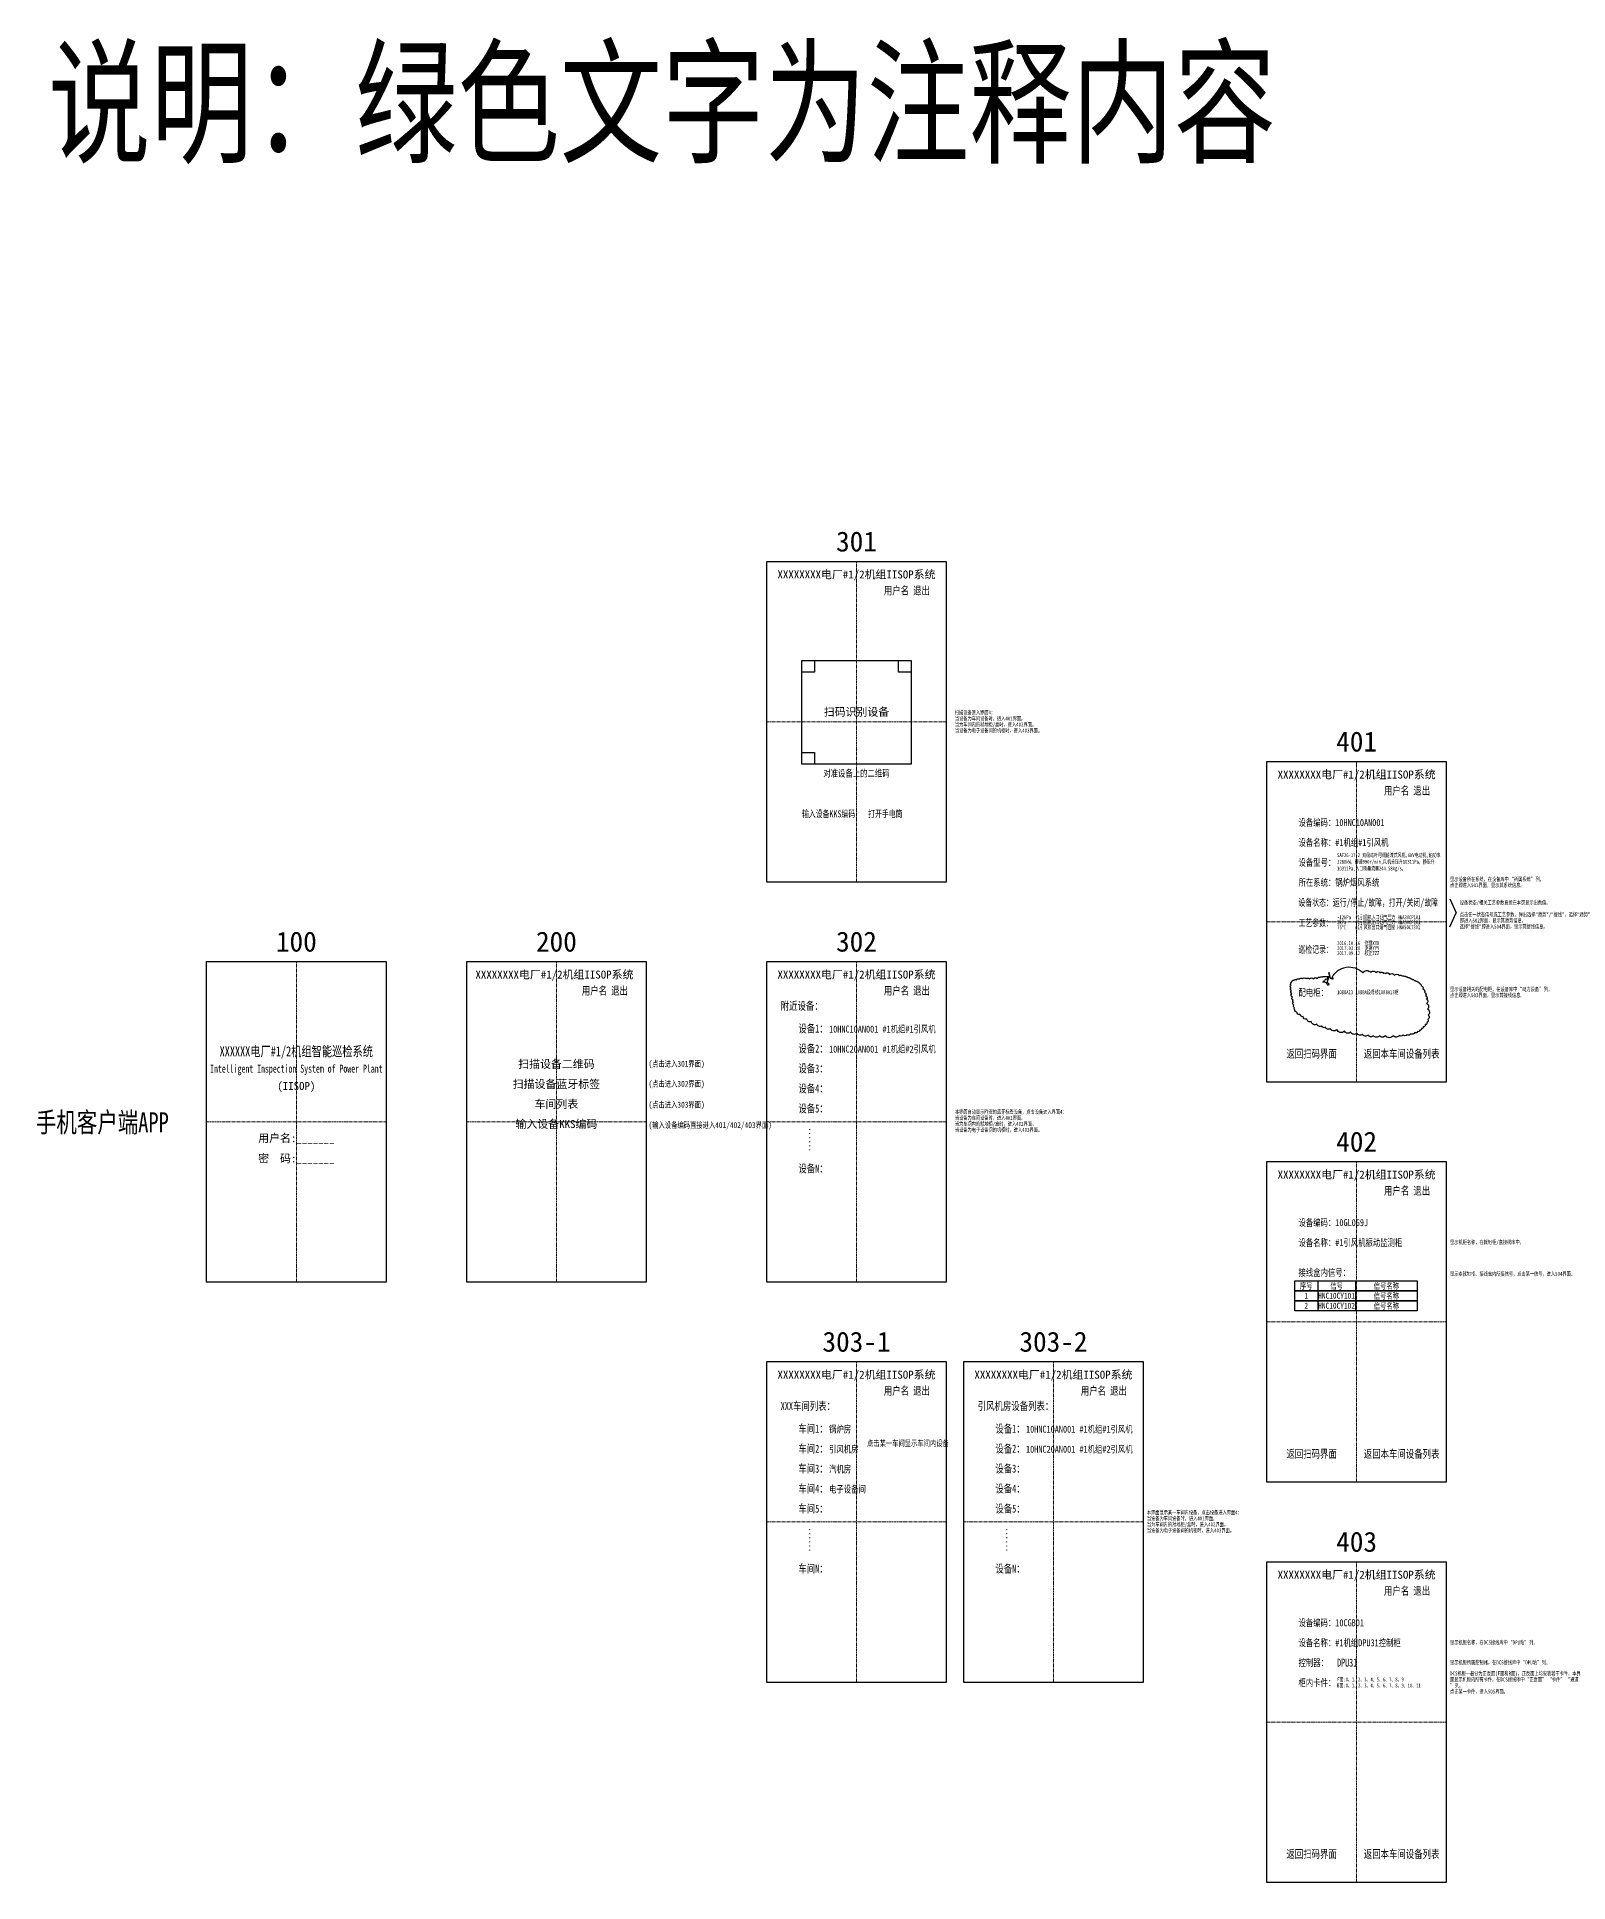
# Model space of a CAD drawing. Header units: millimetres. Extents: x -305 to 1678, y -501 to 1264.
# Drawn here: x -85 to 681, y 341 to 1264 of the extents above; entities that cross this region are included whole.
import ezdxf
from ezdxf.enums import TextEntityAlignment as Align

# ---------------------------------------------------------------- set-up
doc = ezdxf.new("R2010")
doc.units = ezdxf.units.MM
doc.linetypes.add('CENTER', pattern=[50.8, 31.75, -6.35, 6.35, -6.35])
doc.styles.add('ST', font='')
doc.styles.get('ST').set_extended_font_data('SimSun')

msp = doc.modelspace()

# ---------------------------------------------------------------- linework, layer by layer
at = {"linetype": 'CENTER', "lineweight": 0, "ltscale": 0.05, "transparency": 33554534}
for p, q in [((325, 841.42), (325, 1001.42)), ((280, 921.42), (370, 921.42)), ((575, 741.42), (575, 901.42)), ((530, 821.42), (620, 821.42)), ((45, 641.42), (45, 801.42)), ((175, 641.42), (175, 801.42)), ((325, 641.42), (325, 801.42)), ((0, 721.42), (90, 721.42)), ((130, 721.42), (220, 721.42)), ((280, 721.42), (370, 721.42)), ((575, 541.42), (575, 701.42)), ((530, 621.42), (620, 621.42)), ((325, 441.42), (325, 601.42)), ((423.46, 441.42), (423.46, 601.42)), ((280, 521.42), (370, 521.42)), ((378.46, 521.42), (468.46, 521.42)), ((575, 341.42), (575, 501.42)), ((530, 421.42), (620, 421.42))]:
    msp.add_line(p, q, dxfattribs=at)
for p, q in [((621.57, 832.96), (624.85, 825.96)), ((621.57, 818.95), (624.85, 825.96)), ((555.59, 642.03), (555.59, 637.03)), ((555.59, 637.03), (555.59, 632.03)), ((574.52, 642.03), (574.52, 637.03)), ((574.52, 637.03), (574.52, 632.03)), ((555.59, 632.03), (555.59, 627.03)), ((574.52, 632.03), (574.52, 627.03))]:
    msp.add_line(p, q)
at = {"lineweight": 30}
for points in [[(280, 841.42), (370, 841.42), (370, 1001.42), (280, 1001.42)], [(530, 741.42), (620, 741.42), (620, 901.42), (530, 901.42)], [(0, 641.42), (90, 641.42), (90, 801.42), (0, 801.42)], [(130, 641.42), (220, 641.42), (220, 801.42), (130, 801.42)], [(280, 641.42), (370, 641.42), (370, 801.42), (280, 801.42)], [(530, 541.42), (620, 541.42), (620, 701.42), (530, 701.42)], [(280, 441.42), (370, 441.42), (370, 601.42), (280, 601.42)], [(378.46, 441.42), (468.46, 441.42), (468.46, 601.42), (378.46, 601.42)], [(530, 341.42), (620, 341.42), (620, 501.42), (530, 501.42)]]:
    msp.add_lwpolyline(points, close=True, dxfattribs=at)
for points in [[(297.65, 951.98), (352.35, 951.98), (352.35, 900.28), (297.65, 900.28)], [(297.65, 951.98), (303.97, 951.98), (303.97, 946.17), (297.65, 946.17)], [(346.03, 951.98), (352.35, 951.98), (352.35, 946.17), (346.03, 946.17)], [(297.65, 906.09), (303.97, 906.09), (303.97, 900.28), (297.65, 900.28)], [(544.09, 642.03), (605.22, 642.03), (605.22, 637.03), (544.09, 637.03)], [(544.09, 637.03), (605.22, 637.03), (605.22, 632.03), (544.09, 632.03)], [(544.09, 632.03), (605.22, 632.03), (605.22, 627.03), (544.09, 627.03)]]:
    msp.add_lwpolyline(points, close=True)
msp.add_lwpolyline([(562.74, 793.57, -0.520567), (578.04, 795.93, -0.520567), (578.04, 795.93, -0.520567), (582.08, 796.09, -0.520567), (582.08, 796.09, -0.520567), (584.6, 796.09, -0.520567), (584.6, 796.09, -0.520567), (586.62, 795.93, -0.520567), (586.62, 795.93, -0.520567), (588.47, 795.59, -0.520567), (588.47, 795.59, -0.520567), (589.48, 795.59, -0.520567), (589.48, 795.59, -0.520567), (591.49, 795.08, -0.520567), (591.49, 795.08, -0.520567), (593.85, 794.75, -0.520567), (593.85, 794.75, -0.520567), (596.2, 794.58, -0.520567), (596.2, 794.58, -0.520567), (597.72, 794.24, -0.520567), (597.72, 794.24, -0.520567), (598.72, 794.08, -0.520567), (598.72, 794.08, -0.520567), (599.73, 793.91, -0.520567), (599.73, 793.91, -0.520567), (600.57, 793.57, -0.520567), (600.57, 793.57, -0.520567), (601.25, 793.4, -0.520567), (601.25, 793.4, -0.520567), (601.92, 793.07, -0.520567), (601.92, 793.07, -0.520567), (602.76, 792.56, -0.520567), (602.76, 792.56, -0.520567), (603.77, 792.06, -0.520567), (603.77, 792.06, -0.520567), (604.61, 791.72, -0.520567), (604.61, 791.72, -0.520567), (605.45, 791.39, -0.520567), (605.45, 791.39, -0.520567), (606.12, 790.88, -0.520567), (606.12, 790.88, -0.520567), (606.63, 790.38, -0.520567), (606.63, 790.38, -0.520567), (607.3, 789.54, -0.520567), (607.3, 789.54, -0.520567), (608.14, 787.86, -0.520567), (608.14, 787.86, -0.520567), (608.98, 786.18, -0.520567), (608.98, 786.18, -0.520567), (609.49, 784.5, -0.520567), (609.49, 784.5, -0.520567), (609.99, 782.82, -0.520567), (609.99, 782.82, -0.520567), (609.99, 780.63, -0.520567), (609.99, 780.63, -0.520567), (610.5, 777.78, -0.520567), (610.5, 777.78, -0.520567), (610.83, 774.75, -0.520567), (610.83, 774.75, -0.520567), (610.66, 772.57, -0.520567), (610.66, 772.57, -0.520567), (610.16, 771.22, -0.520567), (610.16, 771.22, -0.520567), (609.32, 770.05, -0.520567), (609.32, 770.05, -0.520567), (608.31, 768.87, -0.520567), (608.31, 768.87, -0.520567), (607.47, 768.03, -0.520567), (607.47, 768.03, -0.520567), (606.63, 767.19, -0.520567), (606.63, 767.19, -0.520567), (605.45, 766.52, -0.520567), (605.45, 766.52, -0.520567), (604.11, 766.02, -0.520567), (604.11, 766.02, -0.520567), (602.09, 765.51, -0.520567), (602.09, 765.51, -0.520567), (600.07, 765.01, -0.520567), (600.07, 765.01, -0.520567), (598.22, 764.84, -0.520567), (598.22, 764.84, -0.520567), (596.37, 764.67, -0.520567), (596.37, 764.67, -0.520567), (593.34, 764.5, -0.520567), (593.34, 764.5, -0.520567), (589.31, 764.5, -0.520567), (589.31, 764.5, -0.520567), (586.45, 764.5, -0.520567), (586.45, 764.5, -0.520567), (583.42, 764.5, -0.520567), (583.42, 764.5, -0.520567), (580.73, 764.84, -0.520567), (580.73, 764.84, -0.520567), (577.87, 765.18, -0.520567), (577.87, 765.18, -0.520567), (575.18, 765.68, -0.520567), (575.18, 765.68, -0.520567), (571.99, 766.35, -0.520567), (571.99, 766.35, -0.520567), (568.96, 766.69, -0.520567), (568.96, 766.69, -0.520567), (565.09, 767.53, -0.520567), (565.09, 767.53, -0.520567), (561.73, 768.03, -0.520567), (561.73, 768.03, -0.520567), (559.38, 768.7, -0.520567), (559.38, 768.7, -0.520567), (557.53, 769.38, -0.520567), (557.53, 769.38, -0.520567), (555.17, 770.22, -0.520567), (555.17, 770.22, -0.520567), (552.31, 771.56, -0.520567), (552.31, 771.56, -0.520567), (550.13, 772.74, -0.520567), (550.13, 772.74, -0.520567), (548.28, 774.08, -0.520567), (548.28, 774.08, -0.520567), (546.76, 775.09, -0.520567), (546.76, 775.09, -0.520567), (545.08, 776.27, -0.520567), (545.08, 776.27, -0.520567), (544.24, 777.44, -0.520567), (544.24, 777.44, -0.520567), (543.91, 778.45, -0.520567), (543.91, 778.45, -0.520567), (543.57, 779.79, -0.520567), (543.57, 779.79, -0.520567), (543.4, 781.31, -0.520567), (543.4, 781.31, -0.520567), (543.23, 782.31, -0.520567), (543.23, 782.31, -0.520567), (542.9, 783.83, -0.520567), (542.9, 783.83, -0.520567), (542.56, 785.51, -0.520567), (542.56, 785.51, -0.520567), (542.39, 787.02, -0.520567), (542.39, 787.02, -0.520567), (542.22, 788.36, -0.520567), (542.22, 788.36, -0.520567), (542.22, 789.71, -0.520567), (542.22, 789.71, -0.520567), (542.22, 790.72, -0.520567), (542.22, 790.72, -0.520567), (542.39, 791.22, -0.520567), (542.39, 791.22, -0.520567), (543.06, 791.89, -0.520567), (543.06, 791.89, -0.520567), (543.74, 792.23, -0.520567), (543.74, 792.23, -0.520567), (544.91, 792.4, -0.520567), (544.91, 792.4, -0.520567), (546.26, 792.73, -0.520567), (546.26, 792.73, -0.520567), (547.94, 792.9, -0.520567), (547.94, 792.9, -0.520567), (549.79, 792.9, -0.520567), (549.79, 792.9, -0.520567), (551.47, 792.9, -0.520567), (551.47, 792.9, -0.520567), (553.32, 792.9, -0.520567), (553.32, 792.9, -0.520567), (555.34, 793.07, -0.520567), (555.34, 793.07, -0.520567), (556.69, 793.57, -0.520567), (556.69, 793.57, -0.520567), (557.53, 793.74, -0.520567), (557.53, 793.74, -0.520567), (558.03, 793.91, -0.520567), (558.03, 793.91, -0.520567), (558.7, 793.91, -0.520567), (558.7, 793.91, -0.520567), (559.21, 793.91, -0.520567), (559.21, 793.91, -0.520567), (560.05, 793.91, -0.520567), (560.05, 793.91, -0.520567), (560.55, 793.91, -0.520567), (560.55, 793.91, -0.520567), (561.23, 793.91, -0.520567), (561.23, 793.91, -0.520567), (560.38, 793.57, -0.520567), (560.38, 793.57, -0.520567), (559.21, 792.56, -0.520567), (559.21, 792.56, -0.520567), (558.37, 791.72, -0.520567), (558.37, 791.72, -0.520567), (558.2, 791.22, -0.520567), (558.2, 791.22, -0.520567), (559.54, 790.88, -0.520567), (559.54, 790.88, -0.520567), (560.72, 790.72, -0.520567), (560.72, 790.72, -0.520567), (561.06, 790.04, -0.520567), (561.06, 790.04, -0.520567), (560.55, 789.71, -0.520567), (560.55, 789.71, -0.520567), (560.55, 791.22, -0.520567), (560.55, 791.22, -0.520567), (560.89, 792.4, -0.520567), (560.89, 792.4, -0.520567), (561.06, 793.24, -0.520567), (561.06, 793.24, -0.520567), (561.56, 793.91, -0.520567), (561.56, 793.91, -0.520567), (561.56, 794.58, -0.520567), (561.56, 794.58, -0.520567), (561.56, 795.08, -0.520567), (561.56, 795.08, -0.520567), (561.39, 795.59, -0.520567), (561.39, 795.59, -0.520567), (561.23, 796.09, -0.520567), (561.23, 796.09, -0.520567), (561.23, 795.42, -0.520567), (561.23, 795.42, -0.520567), (561.23, 794.92, -0.520567), (561.23, 794.92, -0.520567), (561.39, 794.24, -0.520567), (561.39, 794.24, -0.520567), (561.56, 793.74, -0.520567), (561.56, 793.74, -0.520567), (561.73, 793.24, -0.520567), (561.73, 793.24, -0.520567), (562.23, 792.9, -0.520567), (562.23, 792.9, -0.520567), (562.74, 792.9, -0.520567), (562.74, 792.9, -0.520567), (563.24, 792.9, -0.520567), (563.24, 792.9, -0.520567), (563.24, 793.4, -0.520567), (563.24, 793.4, -0.520567)], format="xyb", close=True)
msp.add_lwpolyline([(-56.89, 641.42, 0, 0, 0), (-13.9, 641.42, 3, 0, 0), (0, 641.42, 0, 0, 0)], format="xyseb")
at = {"color": 3}
msp.add_lwpolyline([(330.04, 557.3, 0, 0, 0), (364.5, 557.3, 2.25, 0, 0), (374.93, 557.3, 0, 0, 0)], format="xyseb", dxfattribs=at)

# ---------------------------------------------------------------- texts
at = {"color": 3, "style": 'ST', "width": 0.75}
msp.add_text('说明：绿色文字为注释内容', height=50, dxfattribs=at).set_placement((227.85, 1231.9), align=Align.MIDDLE)
at = {"color": 4, "style": 'ST'}
for s, p in [('301', (325, 1011.45)), ('401', (575, 911.45)), ('100', (45, 811.45)), ('200', (175, 811.45)), ('302', (325, 811.45)), ('402', (575, 711.45)), ('303-1', (325, 611.45)), ('303-2', (423.46, 611.45)), ('403', (575, 511.45))]:
    msp.add_text(s, height=10, dxfattribs=at).set_placement(p, align=Align.MIDDLE)
at = {"style": 'ST'}
for s, height, width, p in [('用户名 退出', 4, 0.75, (350.21, 987.11)), ('对准设备上的二维码', 3.5, 0.75, (325, 895.79)), ('用户名 退出', 4, 0.75, (600.21, 887.11)), ('输入设备KKS编码', 3.5, 0.7, (311.05, 875.5)), ('打开手电筒', 3.5, 0.7, (339.41, 875.5)), ('用户名 退出', 4, 0.75, (199.23, 787.11)), ('用户名 退出', 4, 0.75, (350.21, 787.11)), ('XXXXXX电厂#1/2机组智能巡检系统', 5, 0.75, (45, 756.48)), ('返回扫码界面', 4, 0.75, (552.5, 755.57)), ('返回本车间设备列表', 4, 0.75, (597.5, 755.57)), ('Intelligent Inspection System of Power Plant', 4, 0.6, (45, 747.48)), ('手机客户端APP', 10, 0.75, (-51.97, 721.42)), ('用户名 退出', 4, 0.75, (600.21, 687.11)), ('序号', 3, 0.75, (549.84, 639.53)), ('信号', 3, 0.75, (565, 639.52)), ('信号名称', 3, 0.75, (589.87, 639.53)), ('信号名称', 3, 0.75, (589.87, 634.53)), ('2', 3, 0.75, (549.84, 629.53)), ('1', 3, 0.75, (549.84, 634.53)), ('HNC10CY101', 3, 0.75, (565, 634.52)), ('HNC10CY102', 3, 0.75, (565, 629.52)), ('信号名称', 3, 0.75, (589.87, 629.53)), ('用户名 退出', 4, 0.75, (350.21, 587.11)), ('用户名 退出', 4, 0.75, (448.66, 587.11)), ('返回扫码界面', 4, 0.75, (552.5, 555.57)), ('返回本车间设备列表', 4, 0.75, (597.5, 555.57)), ('用户名 退出', 4, 0.75, (600.21, 487.11)), ('返回扫码界面', 4, 0.75, (552.5, 355.57)), ('返回本车间设备列表', 4, 0.75, (597.5, 355.57))]:
    msp.add_text(s, height=height, dxfattribs=dict(at, width=width)).set_placement(p, align=Align.MIDDLE)
at = {"transparency": 33554508, "style": 'ST'}
msp.add_text('扫码识别设备', height=4, dxfattribs=at).set_placement((325, 926.47), align=Align.MIDDLE)
at = {"style": 'ST'}
for s, width, p in [('设备编码：10HNC10AN001', 0.75, (545.95, 871.06)), ('设备名称：#1机组#1引风机', 0.75, (545.95, 861.06)), ('设备型号：', 0.75, (545.95, 851.1)), ('所在系统：锅炉烟风系统', 0.75, (545.95, 841.1)), ('设备状态：运行/停止/故障，打开/关闭/故障', 0.7, (545.95, 831.1)), ('工艺参数：', 0.7, (545.95, 820.9)), ('巡检记录：', 0.7, (545.95, 807.59)), ('配电柜：', 0.75, (545.95, 786.1)), ('设备编码：10GL069J', 0.75, (545.95, 671.06)), ('设备名称：#1引风机振动监测柜 ', 0.75, (545.95, 661.06)), ('接线盒内信号：', 0.75, (545.95, 646.1)), ('设备编码：10CGB01', 0.75, (545.95, 471.06)), ('设备名称：#1机组DPU31控制柜', 0.75, (545.95, 461.06)), ('控制器：', 0.75, (545.95, 451.1)), ('柜内卡件：', 0.75, (545.95, 441.1))]:
    msp.add_text(s, height=3.5, dxfattribs=dict(at, width=width)).set_placement(p, align=Align.MIDDLE_LEFT)
at = {"style": 'ST', "width": 0.75}
for s, height, p in [('附近设备：', 4, (287.14, 777.38)), ('设备1：', 4, (295.95, 766.06)), ('10HNC10AN001 #1机组#1引风机', 3.5, (311.29, 766.06)), ('设备2：', 4, (295.95, 756.06)), ('10HNC20AN001 #1机组#2引风机', 3.5, (311.29, 756.06)), ('设备3：', 4, (295.95, 746.1)), ('设备4：', 4, (295.95, 736.1)), ('设备5：', 4, (295.95, 726.1)), ('设备N：', 4, (295.95, 696.1)), ('XXX车间列表：', 4, (287.14, 577.38)), ('引风机房设备列表：', 4, (385.59, 577.38)), ('车间1：', 4, (295.95, 566.06)), ('锅炉房', 3.5, (311.29, 566.06)), ('设备1：', 4, (394.41, 566.06)), ('10HNC10AN001 #1机组#1引风机', 3.5, (409.75, 566.06)), ('车间2：', 4, (295.95, 556.06)), ('引风机房', 3.5, (311.29, 556.06)), ('设备2：', 4, (394.41, 556.06)), ('10HNC20AN001 #1机组#2引风机', 3.5, (409.75, 556.06)), ('车间3：', 4, (295.95, 546.1)), ('汽机房', 3.5, (311.29, 546.06)), ('设备3：', 4, (394.41, 546.1)), ('车间4：', 4, (295.95, 536.1)), ('电子设备间', 3.5, (311.29, 536.06)), ('设备4：', 4, (394.41, 536.1)), ('车间5：', 4, (295.95, 526.1)), ('设备5：', 4, (394.41, 526.1)), ('车间N：', 4, (295.95, 496.1)), ('设备N：', 4, (394.41, 496.1))]:
    msp.add_text(s, height=height, dxfattribs=at).set_placement(p)
at = {"style": 'ST'}
for s, p in [('扫描设备二维码', (175, 750.47)), ('(IISOP)', (45, 739.05)), ('扫描设备蓝牙标签', (175, 740.47)), ('车间列表', (175, 730.47)), ('输入设备KKS编码', (175, 720.47)), ('用户名:_______', (45, 713.28)), ('密  码:_______', (45, 703.15))]:
    msp.add_text(s, height=4, dxfattribs=at).set_placement(p, align=Align.MIDDLE)
at = {"color": 3, "transparency": 33554687, "style": 'ST', "width": 0.75}
for s, p in [('(点击进入301界面)', (221.05, 750.47)), ('(点击进入302界面)', (221.05, 740.45)), ('(点击进入303界面)', (221.05, 730.03)), ('(输入设备编码直接进入401/402/403界面)', (221.05, 719.82))]:
    msp.add_text(s, height=3, dxfattribs=at).set_placement(p, align=Align.MIDDLE_LEFT)
at = {"style": 'ST', "width": 0.75}
for p in [(301.31, 718.6), (301.31, 518.6), (399.77, 518.6)]:
    msp.add_text('......', height=4, rotation=270, dxfattribs=at).set_placement(p)
at = {"color": 3, "style": 'ST', "width": 0.75}
msp.add_text('点击某一车间显示车间内设备', height=3, dxfattribs=at).set_placement((330.23, 559.29))
at = {"char_height": 4, "attachment_point": 5, "style": 'ST'}
for insert in [(325, 994.56), (575, 894.56), (174.02, 794.56), (325, 794.56), (575, 694.56), (325, 594.56), (423.46, 594.56), (575, 494.56)]:
    msp.add_mtext_dynamic_manual_height_columns('XXXXXXXX电厂#1/2机组IISOP系统', width=104.8249, gutter_width=12.5, heights=[0], dxfattribs=dict(at, insert=insert))
at = {"color": 3, "transparency": 33554687, "char_height": 2, "attachment_point": 4, "line_spacing_factor": 0.9, "style": 'ST'}
for s, width, insert in [('{\\W0.75;扫描设备进入界面4\\C1;：\\C3;\\P当设备为车间设备时，进入401界面。\\P当为车间内的就地柜/盒时，进入402界面。\\P当设备为电子设备间的机柜时，进入403界面。}', 92.7065, (374.21, 921.42)), ('{\\W0.75;显示设备所在系统，在设备库中“所属系统”列，\\P点击即进入\\C1;501\\C3;界面，显示其系统信息。}', 55.3356, (621.71, 841.1)), ('{\\W0.75;设备状态/相关工艺参数直接在本页显示出数值。\\P\\P点击任一状态信号或工艺参数，弹出选择"趋势"/"接线"，选择"趋势"即进入\\C1;502\\C3;界面，显示其趋势信息。\\P选择"接线"即进入\\C1;504\\C3;界面，显示其接线信息。}', 55.3356, (626.58, 824.92)), ('{\\W0.75;显示设备相关的配电柜，在设备库中“动力设备”列，\\P点击即进入\\C1;503\\C3;界面，显示其接线信息。}', 55.3356, (621.71, 786.1)), ('{\\W0.75;本界面自动显示附近的蓝牙标签设备，点击设备进入界面4\\C1;：\\C3;\\P当设备为车间设备时，进入401界面。\\P当为车间内的就地柜/盒时，进入402界面。\\P当设备为电子设备间的机柜时，进入403界面。}', 92.7065, (374.21, 721.79)), ('{\\W0.75;显示机柜名称，在就地柜/盒接线库中。}', 55.3356, (621.71, 661.06)), ('{\\W0.75;显示本就地柜、接线盒内所接信号，点击某一信号，进入\\C1;504\\C3;界面。}', 55.3356, (621.71, 645.33)), ('{\\W0.75;本界面显示某一车间内设备，点击设备进入界面4\\C1;：\\C3;\\P当设备为车间设备时，进入401界面。\\P当为车间内的就地柜/盒时，进入402界面。\\P当设备为电子设备间的机柜时，进入403界面。}', 55.3356, (470.17, 521.57)), ('{\\W0.75;显示机柜名称，在DCS接线库中“DPU站”列。}', 55.3356, (621.71, 461.06)), ('{\\W0.75;显示机柜所属控制器，在DCS接线库中“DPU站”列。}', 55.3356, (621.71, 451.06)), ('{\\W0.75;DCS机柜一般分为正反面(F面和B面)，正反面上均安装若干卡件。本界面显示机柜内所有卡件。在DCS接线库中“正反面”“卡件”“通道”列。\\P点击某一卡件，进入\\C1;505\\C3;界面。}', 55.3356, (621.71, 441.06))]:
    msp.add_mtext_dynamic_manual_height_columns(s, width=width, gutter_width=12.5, heights=[0], dxfattribs=dict(at, insert=insert))
at = {"width": 45.6868, "attachment_point": 4, "style": 'ST'}
for s, insert, char_height in [('{\\W0.7;SAF26-17-2 双级动叶可调轴流式风机,6kV电动机,轴功率3280kW，转速990r/min,风机全压升10311Pa，静压升10311Pa,入口质量流量244.58kg/s。}', (565.27, 851.1), 2), ('{\\W0.7;10BBA13 10BBA段母线10BBA13柜}', (565.27, 786.1), 2), ('{\\W0.7;DPU31}', (565.27, 451.1), 4)]:
    msp.add_mtext(s, dxfattribs=dict(at, insert=insert, char_height=char_height))
at = {"char_height": 2, "width": 45.6868, "attachment_point": 4, "style": 'ST'}
for s, insert, line_spacing_factor in [('{\\W0.7;-12kPa  #1引风机入口烟气压力 HNA30CP101\\P3kPa    #1引风机出口烟气压力 HNA50CP101\\P75\\fISOCPEUR|b0|i0|c0|p34;%%DC\\fSimSun|b0|i0|c134|p2;    #1引风机出口烟气温度 HNA50CT301}', (565.27, 821.1), 0.75), ('{\\W0.7;2016.10.16  修理XXX\\P2017.03.20  更换YYY\\P2017.09.12  校正ZZZ}', (565.27, 808.15), 0.75), ('{\\W0.7;F面:0、1、2、3、4、5、6、7、8、9\\PB面:0、1、2、3、4、5、6、7、8、9、10、11}', (565.27, 441.1), 0.9)]:
    msp.add_mtext(s, dxfattribs=dict(at, insert=insert, line_spacing_factor=line_spacing_factor))

doc.saveas('drawing.dxf')
